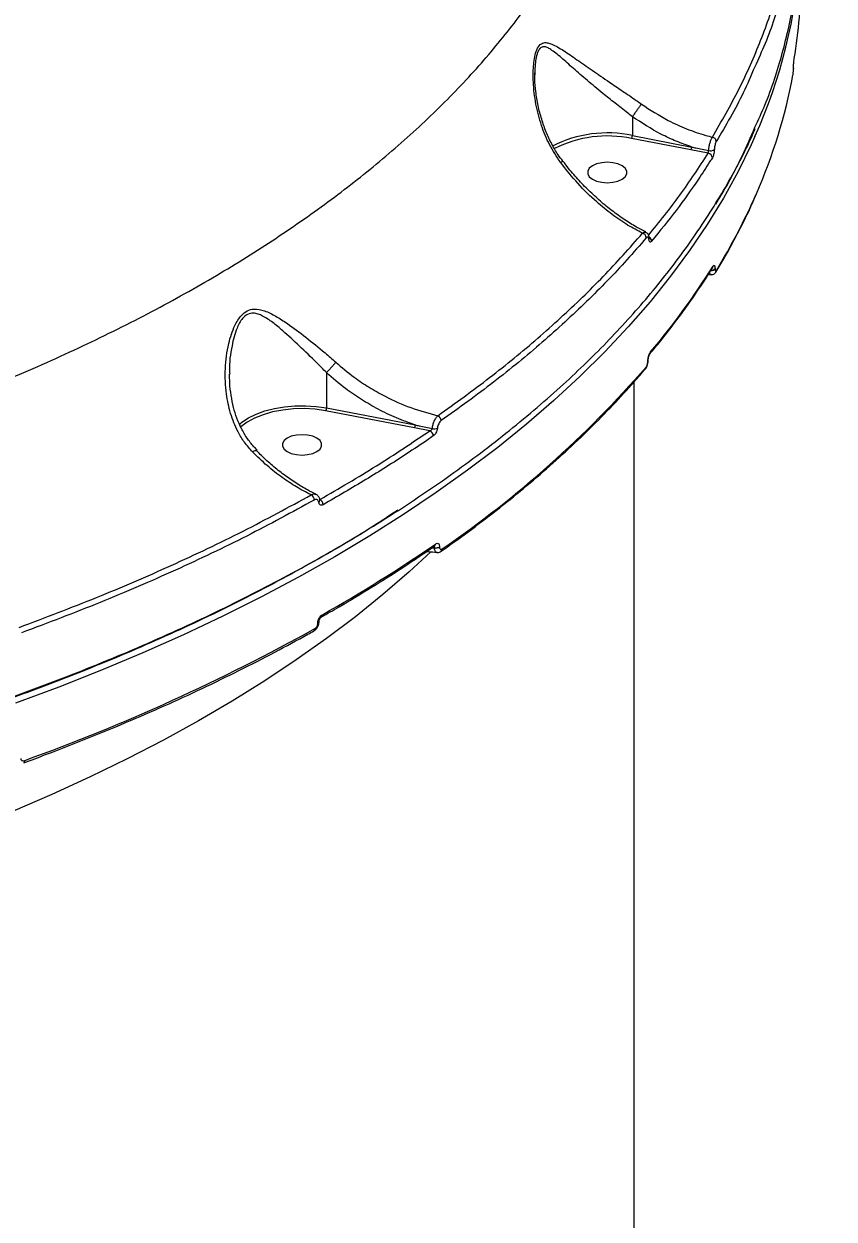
# Model space of a CAD drawing. Header units: millimetres. Extents: x -6104 to 7803, y -6013 to 4803.
# Drawn here: x 716.6 to 900.9, y -1095.4 to -823.5 of the extents above; entities that cross this region are included whole.
import ezdxf

# ---------------------------------------------------------------- set-up
doc = ezdxf.new("R2010")
doc.units = ezdxf.units.MM
for name, color, linetype in [('DIKOM_ОБЪЕКТ', 7, 'Continuous'), ('DIKOM_РАЗМЕР_ЗОНА', 7, 'Continuous'), ('DIKOM_РАЗМЕР_ОБЪЕКТА', 7, 'Continuous')]:
    doc.layers.add(name, color=color, linetype=linetype)
doc.styles.add('style1', font='arial.ttf', dxfattribs={"width": 0.8})
doc.dimstyles.new('1-50', dxfattribs={"dimtxt": 300, "dimasz": 200, "dimexe": 100, "dimexo": 0, "dimgap": 100, "dimtad": 1, "dimtxsty": 'style1', "dimcen": 200, "dimclrd": 7, "dimclre": 7, "dimclrt": 7, "dimadec": 1, "dimazin": 2, "dimtfac": 1, "dimtmove": 0, "dimatfit": 2, "dimfxl": 0, "dimlwd": 25, "dimlwe": 18, "dimarcsym": 0})

# ---------------------------------------------------------------- blocks, each defined once
blk = doc.blocks.new('*D10')
at = {"layer": 'Defpoints', "color": 0, "transparency": 16777216}
for p in [(-4094.65, -224.49), (3111.63, -1726.03), (3111.63, -4948.58)]:
    blk.add_point(p, dxfattribs=at)
at = {"layer": 'DIKOM_РАЗМЕР_ОБЪЕКТА', "color": 7, "lineweight": 18, "transparency": 16777216}
for p, q in [((-4094.65, -224.49), (-4094.65, -5048.58)), ((3111.63, -1726.03), (3111.63, -5048.58))]:
    blk.add_line(p, q, dxfattribs=at)
at = {"layer": 'DIKOM_РАЗМЕР_ОБЪЕКТА', "color": 7, "lineweight": 25, "transparency": 16777216}
blk.add_line((-3894.65, -4948.58), (2911.63, -4948.58), dxfattribs=at)
at = {"layer": 'DIKOM_РАЗМЕР_ОБЪЕКТА', "color": 7, "transparency": 16777216}
for points in [[(-3894.65, -4915.24), (-3894.65, -4981.91), (-4094.65, -4948.58)], [(2911.63, -4915.24), (2911.63, -4981.91), (3111.63, -4948.58)]]:
    blk.add_solid(points, dxfattribs=at)
at = {"layer": 'DIKOM_РАЗМЕР_ОБЪЕКТА', "color": 7, "transparency": 16777216, "insert": (-134.24, -4695.4), "char_height": 300, "attachment_point": 5, "style": 'style1'}
blk.add_mtext('7200', dxfattribs=at)
blk = doc.blocks.new('*D12')
at = {"layer": 'Defpoints', "color": 0, "transparency": 16777216}
for p in [(-6103.62, -69.94), (4675.35, -1132.87), (4675.35, -5913.06)]:
    blk.add_point(p, dxfattribs=at)
at = {"layer": 'DIKOM_РАЗМЕР_ЗОНА', "color": 7, "lineweight": 18, "transparency": 16777216}
for p, q in [((-6103.62, -69.94), (-6103.62, -6013.06)), ((4675.35, -1132.87), (4675.35, -6013.06))]:
    blk.add_line(p, q, dxfattribs=at)
at = {"layer": 'DIKOM_РАЗМЕР_ЗОНА', "color": 7, "lineweight": 25, "transparency": 16777216}
blk.add_line((-5903.62, -5913.06), (4475.35, -5913.06), dxfattribs=at)
at = {"layer": 'DIKOM_РАЗМЕР_ЗОНА', "color": 7, "transparency": 16777216}
for points in [[(-5903.62, -5879.73), (-5903.62, -5946.4), (-6103.62, -5913.06)], [(4475.35, -5879.73), (4475.35, -5946.4), (4675.35, -5913.06)]]:
    blk.add_solid(points, dxfattribs=at)
at = {"layer": 'DIKOM_РАЗМЕР_ЗОНА', "color": 7, "transparency": 16777216, "insert": (271.51, -5659.89), "char_height": 300, "attachment_point": 5, "style": 'style1'}
blk.add_mtext('10800', dxfattribs=at)

msp = doc.modelspace()

# ---------------------------------------------------------------- linework, layer by layer
at = {"layer": 'DIKOM_ОБЪЕКТ', "color": 7, "linetype": 'Continuous', "lineweight": 15}
for p, q in [((832.842, -834.677), (832.846, -835.113)), ((891.661, -833.605), (891.657, -833.652)), ((891.657, -833.741), (891.657, -833.652)), ((891.661, -833.694), (891.657, -833.741)), ((891.661, -833.694), (891.661, -833.605)), ((855.004, -844.63), (855.004, -848.914)), ((868.334, -852.195), (854.828, -849.583)), ((855.004, -848.914), (868.51, -851.525)), ((872.255, -852.936), (868.334, -852.195)), ((872.251, -880.536), (872.897, -880.585)), ((873.253, -878.999), (873.251, -879.001)), ((873.814, -879.174), (873.814, -879.221)), ((858.613, -900.039), (858.613, -899.971)), ((858.53, -900.245), (858.53, -900.176)), ((785.387, -902.848), (785.387, -910.847)), ((855.419, -1167.051), (855.419, -904.943)), ((785.387, -910.847), (805.588, -914.753)), ((805.412, -915.423), (785.215, -911.518)), ((765.538, -914.609), (765.885, -914.313)), ((808.909, -916.084), (805.412, -915.423)), ((809.427, -942.699), (809.991, -942.717)), ((809.991, -942.649), (809.604, -942.58)), ((809.991, -942.717), (809.991, -942.649)), ((811.121, -942.468), (811.121, -942.537)), ((783.448, -959.834), (783.448, -959.787)), ((783.71, -959.487), (783.71, -959.44))]:
    msp.add_line(p, q, dxfattribs=at)
at = {"layer": 'DIKOM_ОБЪЕКТ', "color": 7, "linetype": 'Continuous', "lineweight": 15, "flags": 128}
for points in [[(882.893, -849.125), (882.034, -851.024), (879.043, -857.109), (875.711, -863.148), (872.04, -869.134), (868.033, -875.063), (863.694, -880.93), (859.026, -886.729), (854.033, -892.456), (848.72, -898.106), (843.091, -903.674), (837.15, -909.156), (830.903, -914.547), (824.355, -919.842), (817.511, -925.037), (810.377, -930.127), (802.96, -935.109), (795.265, -939.977), (787.299, -944.729), (779.069, -949.36), (770.581, -953.865), (761.843, -958.242), (752.862, -962.487), (743.646, -966.595), (734.202, -970.564), (724.538, -974.39), (714.663, -978.07)], [(849.296, -854.998), (848.029, -855.092), (846.863, -855.366), (845.895, -855.798), (845.203, -856.353), (844.842, -856.986), (844.842, -857.646), (845.203, -858.279), (845.895, -858.834), (846.863, -859.266), (848.029, -859.54), (849.296, -859.634), (850.564, -859.54), (851.729, -859.266), (852.697, -858.834), (853.39, -858.279), (853.75, -857.646), (853.75, -856.986), (853.39, -856.353), (852.697, -855.798), (851.729, -855.366), (850.564, -855.092), (849.296, -854.998)], [(765.885, -914.313), (766.145, -914.108), (767.639, -913.127), (769.397, -912.269), (771.379, -911.553), (773.544, -910.994), (775.844, -910.604), (778.23, -910.392), (780.65, -910.362), (783.054, -910.515), (785.387, -910.847)], [(785.215, -911.518), (782.824, -911.183), (780.362, -911.042), (777.886, -911.099), (775.458, -911.353), (773.135, -911.796), (770.972, -912.419), (769.022, -913.206), (767.331, -914.139), (765.94, -915.195), (765.793, -915.331)], [(779.837, -916.961), (778.569, -917.055), (777.404, -917.329), (776.436, -917.761), (775.744, -918.316), (775.383, -918.949), (775.383, -919.608), (775.744, -920.241), (776.436, -920.796), (777.404, -921.228), (778.569, -921.502), (779.837, -921.596), (781.105, -921.502), (782.27, -921.228), (783.238, -920.796), (783.93, -920.241), (784.291, -919.608), (784.291, -918.949), (783.93, -918.316), (783.238, -917.761), (782.27, -917.329), (781.105, -917.055), (779.837, -916.961)], [(809.18, -943.642), (804.241, -948.186), (798.262, -953.337), (791.981, -958.391), (785.403, -963.344), (778.535, -968.192), (771.384, -972.93), (763.955, -977.553), (756.255, -982.057), (748.293, -986.438), (740.075, -990.692), (731.609, -994.815), (722.903, -998.803), (713.964, -1002.653)]]:
    msp.add_lwpolyline(points, dxfattribs=at)
at = {"layer": 'DIKOM_ОБЪЕКТ', "color": 7, "linetype": 'Continuous', "lineweight": 15}
for centre, radius, start, end in [((774.071, -800.004), 119.394, 335.70649, 356.38526), ((781.058, -812.539), 112.361, 350.33006, 359.98424), ((770.371, -812.542), 123.27, 336.26848, 349.42325), ((849.293, -875.637), 27.326, 77.93798, 117.08205), ((849.32, -875.73), 26.72, 78.10512, 116.82606), ((853.694, -848.928), 1.31, 329.97201, 0.62334), ((873, -850.359), 1.102, 4.56012, 79.41327), ((867.201, -851.54), 1.309, 329.95328, 0.62299), ((872.099, -854.036), 1.111, 4.6104, 81.94811), ((872.779, -850.767), 1.606, 254.91107, 303.00618), ((751.975, -804.746), 143.248, 328.50205, 336.37536), ((856.99, -872.273), 1.169, 4.15842, 75.02144), ((858.416, -872.311), 0.436, 324.69369, 3.05668), ((858.246, -873.021), 1.15, 4.0065, 61.48538), ((726.617, -786.79), 173.108, 319.96393, 327.95985), ((872.984, -878.458), 1.128, 264.52066, 317.41754), ((872.991, -878.421), 1.116, 265.6133, 317.52583), ((872.664, -878.633), 0.693, 328.34665, 0.58257), ((873.419, -879.594), 0.698, 328.84953, 0.48041), ((858.298, -899.963), 0.314, 317.33914, 358.86447), ((858.495, -898.162), 0.661, 319.6578, 1.4344), ((672.969, -740.71), 245.267, 304.45489, 319.01561), ((857.453, -901.585), 0.666, 320.14135, 1.28958), ((858.298, -900.031), 0.315, 317.37809, 358.07897), ((810.194, -913.841), 1.33, 2.87523, 64.86724), ((804.277, -914.767), 1.311, 329.98635, 0.609), ((808.382, -917.304), 1.329, 2.6483, 66.64477), ((809.961, -913.675), 1.938, 255.7346, 290.09301), ((781.205, -931.887), 1.433, 2.15866, 59.26814), ((783.398, -931.926), 0.511, 300.33053, 3.7815), ((783.254, -932.944), 1.413, 1.96885, 61.63816), ((615.323, -659.024), 343.441, 299.50368, 304.56698), ((809.578, -941.872), 0.604, 307.75552, 3.51209), ((810.318, -941.07), 1.613, 258.29435, 299.86417), ((810.318, -941.138), 1.613, 258.29429, 299.86717), ((811.131, -942.989), 0.601, 307.85188, 3.67133), ((783.287, -959.394), 0.424, 292.24181, 354.62461), ((783.284, -959.438), 0.429, 292.44924, 352.75078), ((783.893, -957.981), 0.57, 304.2776, 5.26109), ((562.253, -563.443), 454.687, 289.86949, 299.01136), ((782.199, -961.129), 0.572, 304.3246, 5.13506), ((716.27, -991.138), 0.527, 302.86001, 8.31998)]:
    msp.add_arc(centre, radius, start, end, dxfattribs=at)
for points, knots in [([(534.974, -945.53), (541.914, -944.883), (555.799, -943.588), (576.32, -940.893), (596.735, -937.626), (616.95, -933.717), (636.891, -929.179), (656.12, -924.108), (674.587, -918.535), (692.261, -912.5), (709.429, -905.904), (726.009, -898.747), (741.928, -891.039), (756.839, -882.948), (770.714, -874.511), (783.55, -865.769), (795.551, -856.584), (806.639, -846.967), (816.753, -836.941), (825.677, -826.722), (833.406, -816.346), (839.962, -805.857), (845.45, -795.087), (849.794, -784.063), (852.995, -772.817), (854.825, -761.585), (855.573, -753.721), (855.381, -749.647), (855.363, -749.267)], [0, 0, 0, 0, 0.0392428, 0.0785158, 0.1177586, 0.1581422, 0.1985587, 0.2389422, 0.2781872, 0.3174625, 0.3567076, 0.3970914, 0.4375084, 0.4778924, 0.5171659, 0.5564697, 0.5957433, 0.6361545, 0.6765986, 0.71701, 0.7563481, 0.7957166, 0.8350548, 0.8755303, 0.9160387, 0.9565143, 0.9959507, 1, 1, 1, 1]), ([(882.902, -847.025), (883.676, -845.349), (886.244, -839.787), (889.289, -830.188), (891.985, -818.281), (893.338, -807.93), (893.275, -801.564), (893.251, -799.193)], [0, 0, 0, 0, 0.1071166, 0.3555395, 0.6041534, 0.852576, 1, 1, 1, 1]), ([(873.202, -849.275), (875.301, -845.644), (879.499, -838.383), (884.374, -827.25), (888.277, -815.972), (889.882, -808.353), (890.684, -804.543)], [0, 0, 0, 0, 0.2485966, 0.4971936, 0.748597, 1, 1, 1, 1]), ([(891.611, -805.441), (890.805, -809.215), (889.193, -816.762), (886.159, -826.063), (883.651, -831.538), (882.836, -833.318)], [0, 0, 0, 0, 0.4029375, 0.8058745, 1, 1, 1, 1]), ([(838.632, -854.99), (837.762, -853.676), (836.02, -851.048), (834.211, -846.55), (832.957, -841.763), (832.414, -837.194), (832.425, -833.704), (832.696, -831.373), (833.093, -829.685), (833.805, -828.265), (834.76, -827.734), (835.738, -827.783), (837.172, -828.264), (839.3, -829.499), (842.34, -831.628), (845.816, -834.025), (849.345, -836.453), (852.749, -838.763), (855.225, -840.46), (856.657, -841.468), (857.049, -841.745)], [0, 0, 0, 0, 0.0712984, 0.1426948, 0.2203424, 0.2979609, 0.3555859, 0.3853416, 0.4149602, 0.4491133, 0.4886699, 0.5175509, 0.5465117, 0.6250129, 0.7037137, 0.7839239, 0.8640138, 0.9212518, 0.9784133, 1, 1, 1, 1]), ([(855.005, -844.624), (855.005, -844.624), (854.641, -844.345), (853.314, -843.293), (851.031, -841.519), (847.913, -839.036), (844.698, -836.362), (841.553, -833.646), (838.819, -831.151), (836.91, -829.596), (835.618, -828.854), (834.838, -828.649), (834.263, -828.822), (833.773, -829.306), (833.504, -829.816), (833.195, -830.75), (832.97, -831.9), (832.81, -833.365), (832.834, -834.315), (832.842, -834.677)], [0, 0, 0, 0, 0.0000501, 0.0327633, 0.1209452, 0.2092385, 0.3339603, 0.4588421, 0.5798256, 0.7004824, 0.7429845, 0.7853235, 0.8276218, 0.8405615, 0.8786387, 0.8876866, 0.9304842, 0.9735738, 1, 1, 1, 1]), ([(891.657, -833.652), (891.657, -833.591), (891.658, -833.376), (891.673, -832.953), (891.708, -832.405), (891.759, -831.841), (891.8, -831.564), (891.823, -831.412)], [0, 0, 0, 0, 0.0796331, 0.2757216, 0.4707616, 0.7105379, 1, 1, 1, 1]), ([(839.191, -854.759), (838.825, -854.275), (837.881, -853.028), (836.61, -850.805), (835.342, -848.106), (834.314, -845.181), (833.507, -842.082), (833.008, -839.03), (832.798, -836.535), (832.807, -835.153), (832.81, -834.677)], [0, 0, 0, 0, 0.083489, 0.2151865, 0.3533913, 0.4968804, 0.6455654, 0.7987723, 0.9307824, 1, 1, 1, 1]), ([(882.836, -833.318), (882.002, -835.282), (879.573, -840.997), (876.268, -846.596), (874.099, -850.271)], [0, 0, 0, 0, 0.3436618, 1, 1, 1, 1]), ([(891.547, -835.168), (891.563, -835.067), (891.591, -834.888), (891.625, -834.526), (891.646, -834.185), (891.656, -833.918), (891.656, -833.782), (891.657, -833.741)], [0, 0, 0, 0, 0.3025585, 0.5346777, 0.7254631, 0.9170948, 1, 1, 1, 1]), ([(857.049, -841.745), (857.033, -841.767), (856.962, -841.864), (856.765, -842.139), (856.402, -842.647), (855.918, -843.328), (855.423, -844.028), (855.145, -844.426), (855.005, -844.624)], [0, 0, 0, 0, 0.0352203, 0.1540783, 0.365553, 0.5770406, 0.788522, 1, 1, 1, 1]), ([(857.049, -841.745), (859.058, -843.058), (862.365, -845.22), (867.354, -847.45), (870.734, -848.628), (872.7, -849.144), (873.202, -849.275)], [0, 0, 0, 0, 0.3957819, 0.6516336, 0.9109994, 1, 1, 1, 1]), ([(855.004, -844.63), (855.004, -844.629), (855.004, -844.626), (855.005, -844.625), (855.005, -844.624)], [0, 0, 0, 0, 0.65868403, 1, 1, 1, 1]), ([(868.51, -851.525), (867.33, -851.1), (864.962, -850.246), (860.357, -848.111), (857.138, -846.018), (855.004, -844.63)], [0, 0, 0, 0, 0.2504026, 0.5028658, 1, 1, 1, 1]), ([(474.422, -1015.598), (479, -1015.569), (491.334, -1015.492), (511.402, -1014.816), (534.525, -1013.409), (557.684, -1011.317), (580.797, -1008.529), (603.781, -1005.037), (626.131, -1000.916), (647.784, -996.197), (668.695, -990.92), (689.205, -984.999), (709.223, -978.428), (728.667, -971.214), (747.109, -963.515), (764.508, -955.371), (780.849, -946.826), (796.397, -937.743), (811.064, -928.129), (824.776, -918.007), (837.083, -907.721), (848.022, -897.329), (857.649, -886.886), (866.276, -876.1), (873.758, -864.983), (879.37, -855.249), (881.966, -849.205), (882.902, -847.025)], [0, 0, 0, 0, 0.0243023, 0.065474, 0.1066775, 0.1478492, 0.1902169, 0.232619, 0.2749866, 0.3161584, 0.3573619, 0.3985337, 0.4409013, 0.4833034, 0.525671, 0.5668428, 0.6080463, 0.649218, 0.6915856, 0.7339878, 0.7763555, 0.8160448, 0.8557626, 0.8954519, 0.9362086, 0.9769961, 1, 1, 1, 1]), ([(873.991, -864.497), (874.409, -863.827), (876.004, -861.273), (878.456, -856.78), (881.044, -851.727), (882.426, -848.56), (882.964, -847.328)], [0, 0, 0, 0, 0.1187372, 0.4526155, 0.7871439, 1, 1, 1, 1]), ([(872.361, -852.317), (872.366, -852.258), (872.391, -851.939), (872.482, -851.313), (872.678, -850.492), (872.929, -849.758), (873.111, -849.436), (873.202, -849.275)], [0, 0, 0, 0, 0.0542167, 0.2910924, 0.5276384, 0.763731, 1, 1, 1, 1]), ([(874.099, -850.271), (874.048, -850.369), (873.946, -850.564), (873.811, -851.009), (873.709, -851.506), (873.666, -851.885), (873.656, -852.078), (873.654, -852.114)], [0, 0, 0, 0, 0.23636953, 0.47259274, 0.7091585, 0.94584823, 1, 1, 1, 1]), ([(858.691, -871.608), (861.126, -868.587), (866.074, -862.445), (870.173, -856.139), (872.255, -852.936)], [0, 0, 0, 0, 0.4919485, 1, 1, 1, 1]), ([(868.51, -851.525), (868.822, -851.592), (870.104, -851.867), (871.389, -852.124), (872.361, -852.317)], [0, 0, 0, 0, 0.243595, 1, 1, 1, 1]), ([(872.255, -852.936), (872.268, -852.903), (872.294, -852.836), (872.326, -852.686), (872.35, -852.52), (872.36, -852.393), (872.361, -852.329), (872.361, -852.317)], [0, 0, 0, 0, 0.2372396, 0.4742146, 0.7107457, 0.9465961, 1, 1, 1, 1]), ([(873.654, -852.114), (873.653, -852.149), (873.643, -852.34), (873.6, -852.717), (873.498, -853.212), (873.362, -853.655), (873.258, -853.849), (873.207, -853.947)], [0, 0, 0, 0, 0.0535384, 0.2897957, 0.5263548, 0.7631232, 1, 1, 1, 1]), ([(838.632, -854.99), (838.657, -854.975), (838.818, -854.885), (839.041, -854.778), (839.092, -854.8), (839.114, -854.81)], [0, 0, 0, 0, 0.0953708, 0.5959561, 1, 1, 1, 1]), ([(857.293, -871.144), (856.17, -870.545), (853.84, -869.303), (850.352, -866.909), (846.541, -863.805), (842.523, -859.9), (839.938, -856.638), (838.632, -854.99)], [0, 0, 0, 0, 0.1665411, 0.3455484, 0.5267555, 0.7607798, 1, 1, 1, 1]), ([(858.085, -870.846), (857.483, -870.545), (855.954, -869.782), (853.503, -868.265), (850.753, -866.339), (848.044, -864.164), (845.407, -861.773), (842.88, -859.181), (840.8, -856.833), (839.63, -855.295), (839.206, -854.737)], [0, 0, 0, 0, 0.08895106, 0.225815, 0.36401803, 0.50318959, 0.6428514, 0.78232729, 0.92102338, 1, 1, 1, 1]), ([(873.207, -853.947), (873.001, -854.273), (871.975, -855.907), (869.335, -859.921), (865.054, -865.953), (861.281, -870.61), (859.394, -872.941)], [0, 0, 0, 0, 0.0507668, 0.2538471, 0.6266952, 1, 1, 1, 1]), ([(874.016, -879.955), (874.617, -878.955), (876.357, -876.06), (878.991, -871.231), (881.425, -866.388), (882.688, -863.441), (883.12, -862.434)], [0, 0, 0, 0, 0.1730554, 0.5012997, 0.8294811, 1, 1, 1, 1]), ([(810.759, -912.637), (814.741, -909.768), (822.707, -904.031), (833.639, -895.029), (843.777, -885.747), (851.569, -877.739), (855.841, -872.816), (857.293, -871.144)], [0, 0, 0, 0, 0.2203104, 0.4406216, 0.6630834, 0.8855452, 1, 1, 1, 1]), ([(858.156, -872.188), (856.702, -873.864), (852.448, -878.767), (844.703, -886.732), (834.589, -896.008), (823.611, -905.064), (815.552, -910.871), (811.522, -913.774)], [0, 0, 0, 0, 0.1144543, 0.3347649, 0.5550755, 0.7775376, 1, 1, 1, 1]), ([(857.293, -871.144), (857.34, -871.104), (857.527, -870.952), (857.801, -870.826), (857.976, -870.905), (858.044, -870.935)], [0, 0, 0, 0, 0.17439135, 0.6788626, 1, 1, 1, 1]), ([(858.847, -872.288), (858.846, -872.257), (858.836, -871.995), (858.728, -871.614), (858.46, -871.157), (858.192, -871), (858.075, -870.931)], [0, 0, 0, 0, 0.0555952, 0.4642178, 0.7655893, 1, 1, 1, 1]), ([(858.772, -872.562), (858.755, -872.444), (858.723, -872.208), (858.596, -872.015), (858.428, -871.971), (858.272, -872.06), (858.18, -872.162), (858.156, -872.188)], [0, 0, 0, 0, 0.2256568, 0.451362, 0.6801731, 0.9175966, 1, 1, 1, 1]), ([(859.394, -872.941), (859.37, -872.967), (859.277, -873.072), (859.12, -873.162), (858.95, -873.116), (858.822, -872.921), (858.789, -872.682), (858.772, -872.562)], [0, 0, 0, 0, 0.0825748, 0.3217362, 0.5513112, 0.7756171, 1, 1, 1, 1]), ([(858.862, -872.364), (858.862, -872.365), (858.863, -872.366), (858.854, -872.333), (858.852, -872.289), (858.852, -872.28)], [0, 0, 0, 0, 0.3235963, 0.8516117, 1, 1, 1, 1]), ([(859.005, -898.583), (859.799, -897.622), (862.102, -894.835), (865.687, -890.173), (869.667, -884.608), (872.063, -880.86), (873.254, -878.997)], [0, 0, 0, 0, 0.1498872, 0.4344444, 0.7189739, 1, 1, 1, 1]), ([(872.9, -880.532), (872.874, -880.536), (872.78, -880.551), (872.664, -880.38), (872.611, -880.127), (872.588, -880.019)], [0, 0, 0, 0, 0.1852089, 0.6546413, 1, 1, 1, 1]), ([(872.895, -880.538), (872.989, -880.55), (873.2, -880.576), (873.507, -880.462), (873.77, -880.275), (873.93, -880.1), (873.993, -879.984), (874.01, -879.952)], [0, 0, 0, 0, 0.1989411, 0.451495, 0.6803821, 0.9104767, 1, 1, 1, 1]), ([(873.357, -878.626), (873.409, -878.557), (873.512, -878.42), (873.649, -878.42), (873.752, -878.58), (873.806, -878.853), (873.812, -879.083), (873.814, -879.174)], [0, 0, 0, 0, 0.2150559, 0.4299766, 0.6447227, 0.8592122, 1, 1, 1, 1]), ([(873.814, -879.221), (873.816, -879.283), (873.819, -879.437), (873.856, -879.62), (873.925, -879.726), (874.015, -879.726), (874.083, -879.634), (874.117, -879.589)], [0, 0, 0, 0, 0.14226945, 0.35710008, 0.57156737, 0.78570686, 1, 1, 1, 1]), ([(768.57, -920.872), (767.942, -920.161), (766.684, -918.737), (764.937, -915.823), (763.465, -912.149), (762.458, -907.316), (762.231, -901.931), (762.839, -897.358), (763.733, -894.105), (764.611, -891.871), (765.807, -889.915), (767.364, -888.679), (769.186, -888.227), (771.38, -888.714), (773.895, -889.956), (776.977, -891.979), (780.681, -894.73), (784.406, -897.77), (786.699, -899.769), (787.517, -900.482)], [0, 0, 0, 0, 0.0447758, 0.0895825, 0.1609587, 0.23245, 0.3238541, 0.4152099, 0.4505984, 0.4859276, 0.5329394, 0.5664214, 0.5998007, 0.6530916, 0.7108114, 0.7686689, 0.8592869, 0.949792, 1, 1, 1, 1]), ([(785.394, -902.828), (785.392, -902.826), (784.651, -902.074), (782.568, -899.99), (779.227, -896.727), (775.925, -893.703), (773.197, -891.399), (771.323, -890.142), (769.842, -889.488), (768.697, -889.252), (767.446, -889.467), (766.073, -890.616), (765.069, -892.516), (764.345, -894.679), (763.643, -897.915), (763.211, -900.79), (763.362, -902.939), (763.379, -903.183)], [0, 0, 0, 0, 0.0002369, 0.0748492, 0.2105122, 0.3463126, 0.4312118, 0.515885, 0.5533137, 0.5906113, 0.6352567, 0.6796454, 0.7442966, 0.7952645, 0.8463345, 0.9825659, 1, 1, 1, 1]), ([(858.53, -900.176), (858.531, -900.1), (858.537, -899.873), (858.602, -899.438), (858.744, -898.922), (858.938, -898.452), (859.083, -898.248), (859.156, -898.145)], [0, 0, 0, 0, 0.1083005, 0.3204376, 0.5430707, 0.7715777, 1, 1, 1, 1]), ([(858.613, -899.97), (858.613, -899.968), (858.61, -899.914), (858.622, -899.749), (858.661, -899.48), (858.738, -899.167), (858.839, -898.882), (858.931, -898.691), (858.994, -898.596), (858.998, -898.591), (859, -898.59)], [0, 0, 0, 0, 0.00698092, 0.13918975, 0.29040899, 0.46451472, 0.65099505, 0.81003486, 0.9382407, 1, 1, 1, 1]), ([(787.517, -900.482), (787.503, -900.499), (787.367, -900.675), (787.045, -901.067), (786.503, -901.685), (785.917, -902.313), (785.569, -902.656), (785.394, -902.828)], [0, 0, 0, 0, 0.0262305, 0.263096, 0.5087292, 0.7543618, 1, 1, 1, 1]), ([(787.517, -900.482), (788.888, -901.648), (791.305, -903.703), (795.115, -906.237), (799.384, -908.646), (804.606, -910.984), (808.692, -912.082), (810.759, -912.637)], [0, 0, 0, 0, 0.2022617, 0.3564074, 0.5119943, 0.7532513, 1, 1, 1, 1]), ([(811.499, -943.465), (812.691, -942.622), (816.15, -940.178), (821.68, -936.06), (827.997, -931.082), (834.044, -926.015), (839.821, -920.864), (845.322, -915.632), (850.54, -910.323), (854.725, -905.773), (857.125, -902.985), (857.964, -902.011)], [0, 0, 0, 0, 0.0652733, 0.1892977, 0.3133244, 0.4373493, 0.5613708, 0.6853865, 0.809395, 0.9333925, 1, 1, 1, 1]), ([(857.953, -902.003), (857.989, -901.966), (858.161, -901.791), (858.353, -901.379), (858.546, -900.755), (858.629, -900.285), (858.609, -900.061), (858.607, -900.041)], [0, 0, 0, 0, 0.0787023, 0.3778885, 0.6638808, 0.9705867, 1, 1, 1, 1]), ([(858.118, -901.57), (858.167, -901.503), (858.263, -901.37), (858.391, -901.064), (858.482, -900.728), (858.525, -900.445), (858.528, -900.296), (858.53, -900.245)], [0, 0, 0, 0, 0.2288305, 0.457842, 0.678516, 0.8883623, 1, 1, 1, 1]), ([(769.613, -920.458), (769.349, -920.197), (768.497, -919.356), (767.288, -917.721), (765.995, -915.579), (764.974, -913.25), (764.211, -910.731), (763.662, -907.997), (763.363, -905.451), (763.369, -903.812), (763.372, -903.184)], [0, 0, 0, 0, 0.0587388, 0.1889126, 0.3230108, 0.4584189, 0.5951276, 0.7411374, 0.9007214, 1, 1, 1, 1]), ([(785.387, -902.848), (785.388, -902.844), (785.388, -902.837), (785.392, -902.831), (785.394, -902.828), (785.394, -902.828)], [0, 0, 0, 0, 0.5068668, 0.9191393, 1, 1, 1, 1]), ([(805.588, -914.753), (804.164, -914.245), (801.302, -913.223), (797.222, -911.259), (793.354, -909.02), (789.36, -906.3), (786.821, -904.093), (785.387, -902.848)], [0, 0, 0, 0, 0.1948136, 0.3916458, 0.5750663, 0.7602152, 1, 1, 1, 1]), ([(785.387, -910.847), (785.385, -910.898), (785.382, -911), (785.352, -911.17), (785.308, -911.329), (785.264, -911.437), (785.232, -911.493), (785.219, -911.512), (785.215, -911.518)], [0, 0, 0, 0, 0.21464146, 0.42928531, 0.64397445, 0.85861881, 0.9552168, 1, 1, 1, 1]), ([(809.483, -915.553), (809.487, -915.521), (809.517, -915.237), (809.634, -914.652), (809.927, -913.838), (810.319, -913.105), (810.613, -912.792), (810.759, -912.637)], [0, 0, 0, 0, 0.0300257, 0.2639512, 0.506641, 0.7544473, 1, 1, 1, 1]), ([(783.925, -931.7), (788.262, -929.176), (796.946, -924.121), (804.918, -918.765), (808.909, -916.084)], [0, 0, 0, 0, 0.4994512, 1, 1, 1, 1]), ([(805.588, -914.753), (805.9, -914.82), (807.196, -915.097), (808.496, -915.356), (809.483, -915.553)], [0, 0, 0, 0, 0.240835, 1, 1, 1, 1]), ([(808.909, -916.084), (808.977, -916.061), (809.11, -916.015), (809.288, -915.889), (809.412, -915.746), (809.468, -915.628), (809.48, -915.57), (809.483, -915.553)], [0, 0, 0, 0, 0.2735528, 0.5342564, 0.7687984, 0.9341525, 1, 1, 1, 1]), ([(810.626, -915.495), (810.598, -915.674), (810.544, -916.022), (810.321, -916.536), (810.036, -916.972), (809.818, -917.152), (809.709, -917.243)], [0, 0, 0, 0, 0.2592192, 0.5021665, 0.7511334, 1, 1, 1, 1]), ([(811.522, -913.774), (811.416, -913.863), (811.204, -914.041), (810.924, -914.47), (810.721, -914.953), (810.645, -915.304), (810.628, -915.475), (810.626, -915.495)], [0, 0, 0, 0, 0.2486596, 0.4975121, 0.7389295, 0.970309, 1, 1, 1, 1]), ([(809.709, -917.243), (809.309, -917.517), (807.308, -918.89), (802.279, -922.245), (794.427, -927.233), (787.921, -931.007), (784.666, -932.895)], [0, 0, 0, 0, 0.05076941, 0.25385468, 0.6266993, 1, 1, 1, 1]), ([(768.57, -920.872), (768.6, -920.854), (768.732, -920.771), (769.015, -920.618), (769.333, -920.506), (769.427, -920.577), (769.467, -920.609)], [0, 0, 0, 0, 0.0660527, 0.2927343, 0.6909854, 1, 1, 1, 1]), ([(781.938, -930.655), (781.896, -930.635), (780.77, -930.098), (778.55, -928.905), (775.226, -926.713), (771.851, -924.074), (769.669, -921.944), (768.57, -920.872)], [0, 0, 0, 0, 0.0088957, 0.2417796, 0.4772757, 0.7368244, 1, 1, 1, 1]), ([(782.981, -930.471), (782.353, -930.169), (780.822, -929.433), (778.396, -927.966), (775.73, -926.128), (773.13, -924.038), (771.043, -922.181), (769.873, -920.955), (769.503, -920.566)], [0, 0, 0, 0, 0.1348282, 0.3284253, 0.5225462, 0.7166814, 0.9103742, 1, 1, 1, 1]), ([(715.44, -960.798), (721.38, -958.564), (733.258, -954.095), (750.226, -946.756), (766.589, -938.999), (776.822, -933.436), (781.938, -930.655)], [0, 0, 0, 0, 0.2485944, 0.4971898, 0.7485951, 1, 1, 1, 1]), ([(782.638, -931.833), (777.568, -934.59), (767.43, -940.103), (751.105, -947.857), (734.049, -955.248), (722.01, -959.779), (715.991, -962.045)], [0, 0, 0, 0, 0.248595, 0.4971897, 0.7485952, 1, 1, 1, 1]), ([(781.938, -930.655), (781.975, -930.634), (782.198, -930.51), (782.571, -930.393), (782.837, -930.493), (782.954, -930.537)], [0, 0, 0, 0, 0.1010507, 0.6028326, 1, 1, 1, 1]), ([(783.656, -932.367), (783.626, -932.241), (783.567, -931.989), (783.343, -931.763), (783.05, -931.686), (782.799, -931.748), (782.661, -931.821), (782.638, -931.833)], [0, 0, 0, 0, 0.2376892, 0.4755107, 0.7137167, 0.9520537, 1, 1, 1, 1]), ([(783.898, -931.894), (783.895, -931.851), (783.875, -931.568), (783.672, -931.122), (783.328, -930.687), (783.047, -930.58), (782.964, -930.549)], [0, 0, 0, 0, 0.07274765, 0.48061684, 0.84663046, 1, 1, 1, 1]), ([(784.666, -932.895), (784.643, -932.908), (784.506, -932.982), (784.257, -933.044), (783.967, -932.968), (783.745, -932.743), (783.686, -932.492), (783.656, -932.367)], [0, 0, 0, 0, 0.0489147, 0.2870787, 0.5249423, 0.7625434, 1, 1, 1, 1]), ([(783.909, -931.907), (783.91, -931.911), (783.914, -931.919), (783.91, -931.898), (783.908, -931.884)], [0, 0, 0, 0, 0.3775523, 1, 1, 1, 1]), ([(801.647, -934.112), (799.757, -935.372), (793.057, -939.84), (780.491, -947.067), (764.039, -955.753), (746.627, -963.907), (728.349, -971.538), (709.23, -978.636), (689.344, -985.186), (668.782, -991.156), (647.64, -996.52), (627.346, -1000.954), (608.051, -1004.575), (589.87, -1007.515), (571.449, -1010.027), (552.615, -1012.13), (533.39, -1013.8), (513.805, -1015.008), (494.132, -1015.778), (480.988, -1015.886), (474.419, -1015.941)], [0, 0, 0, 0, 0.0246419, 0.0873687, 0.1499951, 0.2124251, 0.2748546, 0.337481, 0.4002078, 0.4629347, 0.5255613, 0.587991, 0.6385771, 0.6892156, 0.739854, 0.79044, 0.842801, 0.89522, 0.947639, 1, 1, 1, 1]), ([(784.214, -958.452), (785.567, -957.677), (789.492, -955.43), (795.804, -951.626), (803.051, -947.039), (807.661, -943.905), (809.948, -942.35)], [0, 0, 0, 0, 0.1498893, 0.4347107, 0.7195443, 1, 1, 1, 1]), ([(809.991, -942.649), (809.987, -942.611), (809.981, -942.565), (809.942, -942.486), (809.902, -942.453), (809.867, -942.424)], [0, 0, 0, 0, 0.398563, 0.4839653, 1, 1, 1, 1]), ([(809.942, -942.355), (809.949, -942.35), (809.961, -942.342), (809.955, -942.344), (809.952, -942.345)], [0, 0, 0, 0, 0.6756883, 1, 1, 1, 1]), ([(810.515, -943.724), (810.494, -943.727), (810.38, -943.747), (810.213, -943.584), (810.042, -943.247), (810.008, -942.894), (809.991, -942.717)], [0, 0, 0, 0, 0.0677038, 0.3777142, 0.6885085, 1, 1, 1, 1]), ([(810.181, -941.835), (810.265, -941.786), (810.452, -941.676), (810.718, -941.665), (810.941, -941.801), (811.092, -942.07), (811.111, -942.335), (811.121, -942.468)], [0, 0, 0, 0, 0.1742008, 0.3896033, 0.5958067, 0.7978709, 1, 1, 1, 1]), ([(810.511, -943.721), (810.556, -943.732), (810.747, -943.779), (811.095, -943.678), (811.384, -943.573), (811.499, -943.464), (811.5, -943.463)], [0, 0, 0, 0, 0.1286592, 0.549017, 0.9951749, 1, 1, 1, 1]), ([(811.121, -942.537), (811.127, -942.624), (811.14, -942.8), (811.238, -942.977), (811.384, -943.064), (811.557, -943.055), (811.677, -942.983), (811.731, -942.951)], [0, 0, 0, 0, 0.2039768, 0.4080058, 0.6135346, 0.826561, 1, 1, 1, 1]), ([(808.159, -943.551), (808.312, -943.555), (809.088, -943.573), (809.877, -943.682), (810.511, -943.77)], [0, 0, 0, 0, 0.1966272, 1, 1, 1, 1]), ([(782.515, -961.586), (782.572, -961.559), (782.814, -961.443), (783.181, -961.054), (783.547, -960.421), (783.728, -959.851), (783.695, -959.548), (783.689, -959.491)], [0, 0, 0, 0, 0.0780103, 0.3328416, 0.6248309, 0.9304003, 1, 1, 1, 1]), ([(783.448, -959.787), (783.453, -959.69), (783.465, -959.444), (783.587, -959.014), (783.816, -958.558), (784.12, -958.165), (784.347, -958.007), (784.461, -957.929)], [0, 0, 0, 0, 0.1407791, 0.3552878, 0.5700193, 0.7849682, 1, 1, 1, 1]), ([(783.712, -959.435), (783.712, -959.412), (783.711, -959.355), (783.738, -959.202), (783.801, -959.004), (783.905, -958.793), (784.029, -958.617), (784.133, -958.508), (784.201, -958.459), (784.207, -958.456), (784.209, -958.456)], [0, 0, 0, 0, 0.08880192, 0.22073114, 0.36889956, 0.53265352, 0.69707746, 0.83379193, 0.95767636, 1, 1, 1, 1]), ([(716.556, -991.581), (718.199, -990.974), (722.963, -989.213), (730.707, -986.198), (739.719, -982.495), (748.529, -978.664), (757.132, -974.709), (765.523, -970.634), (773.55, -966.515), (779.165, -963.478), (782.077, -961.85), (782.521, -961.601)], [0, 0, 0, 0, 0.0688404, 0.1996466, 0.330459, 0.461276, 0.5920963, 0.7229194, 0.8537482, 0.9776941, 1, 1, 1, 1]), ([(782.769, -961.077), (782.845, -961.025), (782.998, -960.921), (783.201, -960.658), (783.354, -960.354), (783.436, -960.065), (783.444, -959.9), (783.448, -959.834)], [0, 0, 0, 0, 0.2142754, 0.4284222, 0.6429124, 0.8577269, 1, 1, 1, 1]), ([(715.826, -990.595), (715.834, -990.673), (715.85, -990.829), (715.973, -991), (716.158, -991.113), (716.417, -991.153), (716.641, -991.115), (716.772, -991.069), (716.792, -991.062)], [0, 0, 0, 0, 0.1673398, 0.3344511, 0.5091314, 0.7130552, 0.9577694, 1, 1, 1, 1])]:
    msp.add_open_spline(points, degree=3, knots=knots, dxfattribs=at)

# ---------------------------------------------------------------- dimensions: what is measured, and where the dimension line sits
at = {"layer": 'DIKOM_РАЗМЕР_ЗОНА'}
dim = msp.add_linear_dim(base=(4675.352, -5913.064), p1=(-6103.623, -69.942), p2=(4675.352, -1132.872), text='10800', dimstyle='1-50', dxfattribs=at)
dim.commit()
dim.dimension.update_dxf_attribs({"geometry": '*D12', "text_midpoint": (271.508, -5913.064), "dimtype": 160})
at = {"layer": 'DIKOM_РАЗМЕР_ОБЪЕКТА'}
dim = msp.add_linear_dim(base=(3111.629, -4948.576), p1=(-4094.654, -224.488), p2=(3111.629, -1726.033), text='7200', dimstyle='1-50', dxfattribs=at)
dim.commit()
dim.dimension.update_dxf_attribs({"geometry": '*D10', "text_midpoint": (-134.242, -4948.576), "dimtype": 160})

doc.saveas('drawing.dxf')
